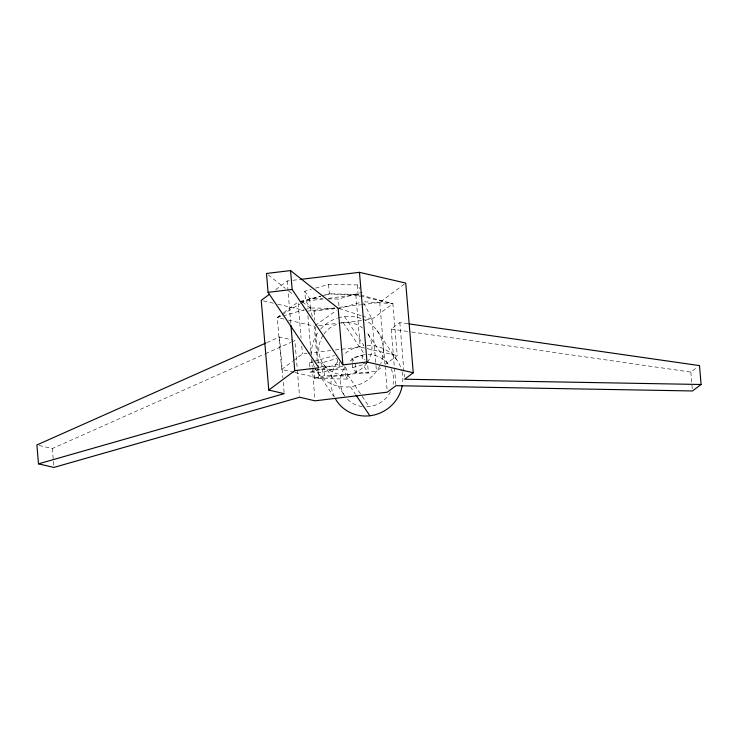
<?xml version="1.0" encoding="UTF-8"?>
<svg xmlns="http://www.w3.org/2000/svg" width="738" height="738" viewBox="0 0 738 738"><rect width="100%" height="100%" fill="white"/><g stroke="black" fill="none" stroke-linecap="round" stroke-linejoin="round"><path stroke-width="0.55" stroke-dasharray="3.69 2.77" d="M275.578 289.674L287.22 280.975L291.741 280.44M293.982 372.321L281.648 369.461L277.285 317.534L282.709 313.484M283.613 312.811L298.06 302.008L301.095 338.133M281.648 369.461L292.488 361.362M293.392 360.679L302.423 353.936L306.953 353.391M361.703 304.646L379.756 302.479L405.734 283.078M365.421 320.006L372.09 319.213L392.874 303.687L397.228 355.615L385.485 364.387M395.854 384.572L391.195 329.056L399.848 322.589L407.828 323.733M295.108 372.589L318.659 378.059L376.454 371.14L381.869 367.09M411.703 331.999L690.86 372.072L697.779 366.897M315.218 325.476L336.436 310.44M284.019 319.093L277.285 317.534L281.187 315.209M282.156 314.628L299.702 304.157M300.68 303.576L305.55 300.67L320.707 296.335M266.852 342.616L279.453 337.008L292.672 340.08M39.105 445.466L52.324 448.538L264.425 354.148M265.468 353.677L290.671 342.46M291.722 341.989L294.868 340.587L297.248 368.917M328.659 298.346L358.105 294.37L392.874 303.687L363.022 301.676L372.09 319.213L375.882 364.36M277.285 317.534L281.713 316.261M282.82 315.938L303.835 309.886M304.942 309.563L310.467 307.977L339.203 308.484L360.854 302.294M312.275 316.519L310.467 307.977L305.55 300.67L304.757 291.224L311.251 289.361M315.578 288.124L328.576 284.416L357.312 284.923L359.766 288.586M325.034 295.099L329.36 293.862L358.105 294.37L359.95 297.11M328.069 298.862L338.41 299.038L362.229 292.239M309.886 366.86L309.536 362.672L312.82 361.731M313.908 361.417L334.683 355.485M317.239 362.801L321.648 362.884L336.786 358.557M319.849 367.33L323.862 366.186L344.747 366.555L346.823 369.637L347.607 379.074L314.628 378.493L313.834 369.055M352.275 362.367L351.925 358.17L361.961 355.301L365.098 359.969M310.329 372.109L337.663 364.304L339.738 367.376L322.432 372.321L310.329 372.109L309.978 367.911M314.628 378.493L324.655 375.624L345.541 375.993L347.607 379.074M352.718 367.607L362.755 364.747L368.4 373.142L356.297 372.921L352.718 367.607L352.367 363.419M300.218 301.445L320.726 296.104M321.805 295.827L329.36 293.862L355.854 295.089L359.221 295.873M300.2 301.63L305.55 300.67M292.866 280.302L299.637 279.49M300.329 301.741L324.13 298.89M307.515 311.132L334.609 307.884M339.12 307.349L360.568 304.776M302.405 301.897L314.084 311.141L337.063 308.383M318.742 325.596L337.635 323.336M338.751 323.207L364.314 320.144M308.087 353.253L330.753 350.541M335.283 349.996L360.218 347.017L397.228 355.615M304.757 291.224L309.674 298.53L322.321 298.752M309.536 362.672L316.141 362.782M363.207 363.622L367.607 363.696L368.4 373.142M314.969 369.074L346.823 369.637M391.195 329.056L410.559 331.832M360.347 296.132L392.874 303.687M263.457 300.892L273.364 303.198M277.774 304.222L304.213 310.366M288.503 320.135L314.296 326.131L317.423 363.382M361.131 315.633L339.203 308.484L338.41 299.038M362.229 315.993L372.09 319.213M268.272 274.887L285.338 288.392M288.936 291.233L293.42 294.785M376.943 330.393L396.463 359.406M344.462 316.556L363.991 345.569A36.393 34.87 -33.9 0 0 343.188 355.079M343.198 322.672L364.756 354.701M351.925 358.17L353.714 360.827M347.552 374.6L361.509 395.319M362.137 396.269L369.111 406.629M350.356 386.74L355.393 394.23M323.53 364.36L345.08 396.398A26.919 25.802 -33.9 0 1 345.439 366.131M317.875 372.911L333.622 396.306M690.86 372.072L692.345 389.849M399.848 322.589L404.415 376.97M379.756 302.479L385.005 364.923M385.098 366.057L387.099 389.895M375.974 365.494L376.454 371.14M357.312 284.923L358.105 294.37M361.961 355.301L362.404 360.55M355.854 295.089L360.218 347.017M355.504 363.483L356.297 372.921M344.747 366.555L345.541 375.993M339.296 362.137L339.738 367.376M337.229 359.055L337.663 364.304M328.576 284.416L329.36 293.862M323.862 366.186L324.655 375.624M321.648 362.884L322.432 372.321M314.084 311.141L314.84 320.2M315.412 326.999L318.834 367.782M317.903 369.028L318.659 378.059M309.674 298.53L310.467 307.977M307.903 315.67L311.049 353.142M311.519 358.816L312.192 366.758M312.285 367.893L314.951 399.682M301.759 346.03L302.423 353.936M297.34 370.042L299.536 396.103M287.22 280.975L290.846 324.12M279.453 337.008L282.875 377.791M283.254 382.321L284.112 392.524M52.324 448.538L53.819 466.315M367.441 362.349A26.919 25.802 -33.9 0 0 367.229 332.903L388.788 364.941A26.919 25.802 -33.9 0 0 348.714 362.349M366.869 363.17A26.919 25.802 -33.9 0 1 330.154 370.651A26.919 25.802 -33.9 0 1 323.309 334.923M323.881 334.102A26.919 25.802 -33.9 0 1 336.417 324.379M341.233 322.976A26.919 25.802 -33.9 0 1 362.561 328.032M362.755 319.111A36.393 34.87 -33.9 0 1 380.716 363.576M379.885 365.485A36.393 34.87 -33.9 0 1 347.413 386.98A36.393 34.87 -33.9 0 1 314.932 368.022M314.443 366.98A36.393 34.87 -33.9 0 1 312.294 360.485M311.528 354.923A36.393 34.87 -33.9 0 1 318.087 332.368M320.689 329.074A36.393 34.87 -33.9 0 1 337.266 318.152M338.281 317.838A36.393 34.87 -33.9 0 1 361.814 318.733M391.085 368.806A26.919 25.802 -33.9 0 1 393.086 384.323M390.522 391.786A26.919 25.802 -33.9 0 1 363.161 406.684M362.183 406.564A26.919 25.802 -33.9 0 1 346.482 398.151M367.109 345.329A36.393 34.87 -33.9 0 1 401.776 370.716M402.044 371.832A36.393 34.87 -33.9 0 1 402.45 384.59M334.462 397.035A36.393 34.87 -33.9 0 1 338.235 360.531"/><path stroke-width="1.11" d="M269.315 294.361L261.252 300.384L268.78 390.07L284.204 393.649L38.487 463.842L36.9 444.959L265.8 343.087M268.78 390.07L294.757 370.67L318.834 367.782L268.06 292.34L266.483 273.466L290.56 270.578L338.161 308.253L342.921 364.895L366.998 362.017L413.262 372.764L405.734 283.078L359.471 272.331L300.772 279.361M413.262 372.764L404.608 379.231L701.1 384.489L699.513 365.605L408.963 323.899M701.1 384.489L692.438 390.956L395.946 385.697L387.293 392.173L315.052 400.817L299.628 397.238L53.911 467.422L38.487 463.842M268.06 292.34L292.147 289.462L342.921 364.895M356.02 395.162L369.876 415.762M359.471 272.331L366.998 362.017M290.56 270.578L292.147 289.462M290.947 325.255L294.757 370.67M402.284 385.605A36.393 34.87 -33.9 0 1 372.801 415.291A36.393 34.87 -33.9 0 1 335.541 399.055"/></g></svg>
